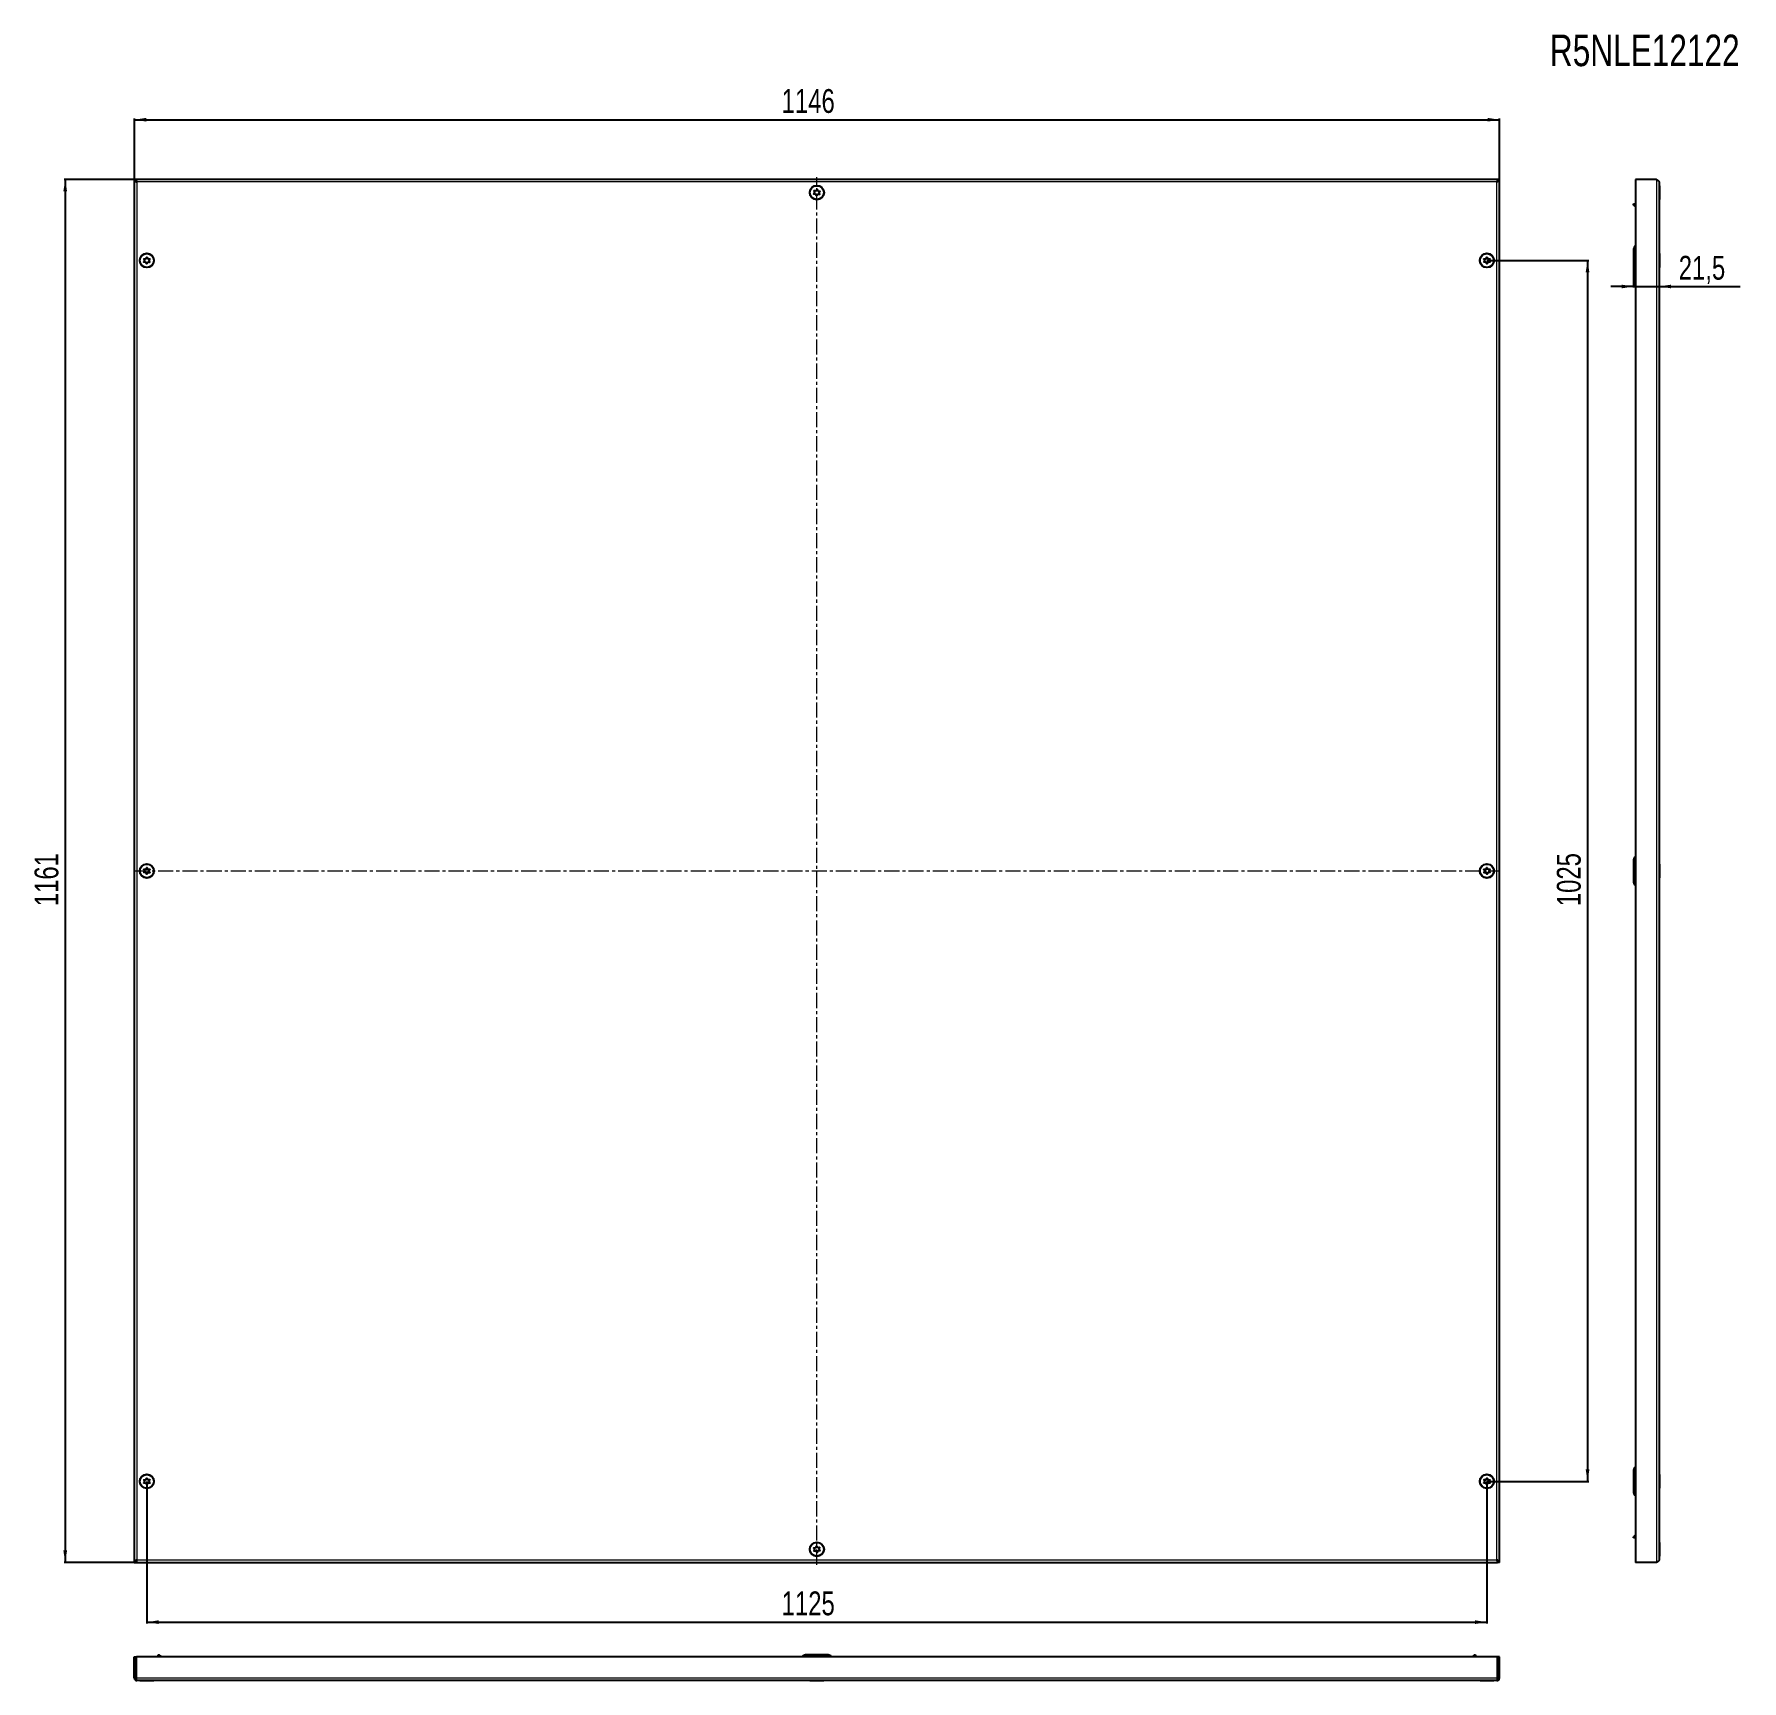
# Model space of a CAD drawing. Header units: millimetres. Extents: x -662 to 1937, y -390 to 993.
# Drawn here: x -662 to 771, y -390 to 993 of the extents above; entities that cross this region are included whole.
import ezdxf

# ---------------------------------------------------------------- set-up
doc = ezdxf.new("R2010")
doc.units = ezdxf.units.MM
doc.linetypes.add('CENTERX2', pattern=[20.32, 12.7, -2.54, 2.54, -2.54])
doc.layers.add('FORMAT', color=7, linetype='Continuous')
doc.styles.add('SLDTEXTSTYLE0', font='TXT', dxfattribs={"width": 0.75})
doc.dimstyles.new('SLDDIMSTYLE0', dxfattribs={"dimtxt": 20, "dimasz": 10, "dimexe": 0, "dimexo": 0.0625, "dimgap": 5, "dimtad": 2, "dimdec": 1, "dimrnd": 1e-09, "dimzin": 12, "dimdsep": 46, "dimtxsty": 'SLDTEXTSTYLE0', "dimsah": 1, "dimcen": 0.09, "dimadec": 0, "dimazin": 3, "dimtfac": 1, "dimtofl": 0, "dimtmove": 0, "dimatfit": 3, "dimfxl": 0, "dimfrac": 2, "dimtolj": 1, "dimtzin": 12, "dimarcsym": 0})
doc.dimstyles.new('SLDDIMSTYLE1', dxfattribs={"dimtxt": 20, "dimasz": 10, "dimexe": 0, "dimexo": 0.0625, "dimgap": 5, "dimtad": 2, "dimdec": 1, "dimrnd": 1e-09, "dimzin": 12, "dimdsep": 46, "dimtxsty": 'SLDTEXTSTYLE0', "dimsah": 1, "dimcen": 0.09, "dimadec": 0, "dimazin": 3, "dimtfac": 1, "dimtmove": 0, "dimatfit": 0, "dimfxl": 0, "dimfrac": 2, "dimtolj": 1, "dimtzin": 12, "dimarcsym": 0})

# ---------------------------------------------------------------- blocks, each defined once
blk = doc.blocks.new('_D')
at = {"layer": 'FORMAT'}
for p, q in [((-578, 870.6), (-578, 921.8)), ((-578, 920.8), (568, 920.8)), ((568, 870.6), (568, 921.8))]:
    blk.add_line(p, q, dxfattribs=at)
for points in [[(-578, 920.8), (-568, 919.2), (-568, 922.3)], [(568, 920.8), (558, 922.3), (558, 919.2)]]:
    blk.add_solid(points, dxfattribs=at)
at = {"layer": 'FORMAT', "insert": (-34.6, 946.5), "char_height": 20, "attachment_point": 1, "style": 'SLDTEXTSTYLE0'}
blk.add_mtext('1146', dxfattribs=at)
blk = doc.blocks.new('_D_1')
at = {"layer": 'FORMAT'}
for p, q in [((-576.3, 870.6), (-637, 870.6)), ((-636, 870.6), (-636, -290.4)), ((-576.3, -290.4), (-637, -290.4))]:
    blk.add_line(p, q, dxfattribs=at)
for points in [[(-636, 870.6), (-637.6, 860.6), (-634.5, 860.6)], [(-636, -290.4), (-634.5, -280.4), (-637.6, -280.4)]]:
    blk.add_solid(points, dxfattribs=at)
at = {"layer": 'FORMAT', "insert": (-661.8, 260.5), "char_height": 20, "attachment_point": 1, "rotation": 90, "style": 'SLDTEXTSTYLE0'}
blk.add_mtext('1161', dxfattribs=at)
blk = doc.blocks.new('_D_2')
at = {"layer": 'FORMAT'}
for p, q in [((557.5, 802.6), (643, 802.6)), ((642, 802.6), (642, -222.4)), ((557.5, -222.4), (643, -222.4))]:
    blk.add_line(p, q, dxfattribs=at)
for points in [[(642, 802.6), (640.4, 792.6), (643.5, 792.6)], [(642, -222.4), (643.5, -212.4), (640.4, -212.4)]]:
    blk.add_solid(points, dxfattribs=at)
at = {"layer": 'FORMAT', "insert": (616.2, 260.5), "char_height": 20, "attachment_point": 1, "rotation": 90, "style": 'SLDTEXTSTYLE0'}
blk.add_mtext('1025', dxfattribs=at)
blk = doc.blocks.new('_D_3')
at = {"layer": 'FORMAT'}
for p, q in [((-567.5, -222.4), (-567.5, -341.6)), ((557.5, -222.4), (557.5, -341.6)), ((-567.5, -340.6), (557.5, -340.6))]:
    blk.add_line(p, q, dxfattribs=at)
for points in [[(-567.5, -340.6), (-557.5, -342.1), (-557.5, -339)], [(557.5, -340.6), (547.5, -339), (547.5, -342.1)]]:
    blk.add_solid(points, dxfattribs=at)
at = {"layer": 'FORMAT', "insert": (-34.6, -314.8), "char_height": 20, "attachment_point": 1, "style": 'SLDTEXTSTYLE0'}
blk.add_mtext('1125', dxfattribs=at)
blk = doc.blocks.new('_D_4')
at = {"layer": 'FORMAT'}
for p, q in [((680.6, 793.1), (680.6, 779.8)), ((680.6, 780.8), (661.4, 780.8)), ((680.6, 780.8), (702.1, 780.8)), ((702.1, 780.8), (770.2, 780.8))]:
    blk.add_line(p, q, dxfattribs=at)
for points in [[(680.6, 780.8), (670.6, 782.3), (670.6, 779.2)], [(702.1, 780.8), (712.1, 779.2), (712.1, 782.3)]]:
    blk.add_solid(points, dxfattribs=at)
at = {"layer": 'FORMAT', "insert": (718.5, 806.5), "char_height": 20, "attachment_point": 1, "style": 'SLDTEXTSTYLE0'}
blk.add_mtext('21,5', dxfattribs=at)

msp = doc.modelspace()

# ---------------------------------------------------------------- linework, layer by layer
at = {"color": 7, "linetype": 'Continuous', "lineweight": 25}
for p, q in [((-578.02, 870.6), (-578.02, -290.4)), ((-578.02, 870.6), (-576.52, 870.6)), ((566.28, 870.6), (-576.32, 870.6)), ((-576.32, 869.48), (-576.32, 870.6)), ((566.28, 870.6), (566.28, 869.49)), ((567.98, 870.6), (566.48, 870.6)), ((567.98, -290.4), (567.98, 870.6)), ((682.08, 870.6), (682.08, -290.4)), ((699.98, 870.6), (682.08, 870.6)), ((702.08, 868.5), (702.08, -288.3)), ((702.33, 865.39), (702.08, 865.39)), ((702.33, 865.39), (702.33, 853.82)), ((680.58, 850.1), (682.08, 850.1)), ((680.58, 849.1), (680.58, 850.1)), ((680.58, 849.1), (681.58, 848.1)), ((682.08, 848.1), (681.58, 848.1)), ((702.08, 853.82), (702.33, 853.82)), ((680.58, 812.1), (680.58, 793.1)), ((702.34, 808.39), (702.08, 808.39)), ((702.34, 808.39), (702.34, 807.67)), ((702.34, 807.67), (702.34, 796.82)), ((702.08, 796.82), (702.34, 796.82)), ((680.58, 299.6), (680.58, 280.6)), ((702.34, 295.89), (702.08, 295.89)), ((702.34, 295.89), (702.34, 295.17)), ((702.34, 295.17), (702.34, 284.32)), ((702.08, 284.32), (702.34, 284.32)), ((680.58, -212.9), (680.58, -231.9)), ((702.34, -216.61), (702.08, -216.61)), ((702.08, -228.18), (702.34, -228.18)), ((702.34, -216.61), (702.34, -228.18)), ((681.58, -267.9), (680.58, -268.9)), ((680.58, -269.9), (680.58, -268.9)), ((682.08, -269.9), (680.58, -269.9)), ((681.58, -267.9), (682.08, -267.9)), ((702.33, -273.61), (702.08, -273.61)), ((702.08, -285.18), (702.33, -285.18)), ((702.33, -273.61), (702.33, -274.66)), ((702.33, -274.66), (702.33, -285.18)), ((-578.02, -290.4), (-576.52, -290.4)), ((-576.32, -289.29), (-576.32, -290.4)), ((-576.32, -290.4), (566.28, -290.4)), ((566.28, -290.4), (566.28, -289.28)), ((567.98, -290.4), (566.48, -290.4)), ((699.98, -290.4), (682.08, -290.4)), ((-578.02, -369.59), (-576.52, -369.59)), ((-578.02, -387.49), (-578.02, -369.59)), ((-576.52, -387.49), (-576.52, -369.59)), ((566.28, -369.59), (-576.32, -369.59)), ((-576.32, -387.49), (-576.32, -369.59)), ((-558.02, -368.09), (-557.02, -368.09)), ((-558.02, -369.59), (-558.02, -368.09)), ((-556.02, -369.09), (-557.02, -368.09)), ((-555.52, -369.09), (-556.02, -369.09)), ((-556.02, -369.09), (-556.02, -369.59)), ((4.48, -368.09), (-14.52, -368.09)), ((545.48, -369.09), (545.98, -369.09)), ((546.98, -368.09), (545.98, -369.09)), ((545.98, -369.59), (545.98, -369.09)), ((546.98, -368.09), (547.98, -368.09)), ((547.98, -368.09), (547.98, -369.59)), ((566.28, -387.49), (566.28, -369.59)), ((567.98, -369.59), (566.48, -369.59)), ((566.48, -387.49), (566.48, -369.59)), ((567.98, -387.49), (567.98, -369.59)), ((-578.02, -387.49), (-576.52, -387.49)), ((565.88, -389.59), (-575.92, -389.59)), ((-573.31, -389.59), (-573.31, -389.84)), ((-570.31, -389.84), (-573.31, -389.84)), ((-561.74, -389.84), (-570.31, -389.84)), ((-561.74, -389.84), (-561.74, -389.59)), ((-10.81, -389.59), (-10.81, -389.83)), ((-1.7, -389.83), (-10.81, -389.83)), ((0.76, -389.83), (-1.7, -389.83)), ((0.76, -389.83), (0.76, -389.59)), ((551.69, -389.59), (551.69, -389.84)), ((563.26, -389.84), (551.69, -389.84)), ((563.26, -389.84), (563.26, -389.59)), ((567.98, -387.49), (566.48, -387.49))]:
    msp.add_line(p, q, dxfattribs=at)
at = {"color": 8, "linetype": 'Continuous', "lineweight": 18}
for p, q in [((565.88, 868.5), (-575.92, 868.5)), ((-575.92, 868.5), (-575.92, -288.3)), ((565.88, -288.3), (565.88, 868.5)), ((699.98, 870.6), (699.98, -290.4)), ((-575.92, -288.3), (565.88, -288.3)), ((566.28, -387.49), (-576.32, -387.49))]:
    msp.add_line(p, q, dxfattribs=at)
at = {"color": 7, "linetype": 'Continuous', "lineweight": 25}
for centre, radius in [((-5.02, 859.6), 6), ((-5.02, 859.6), 5.79), ((-5.02, 859.6), 1.85), ((-567.52, 802.6), 6), ((-567.52, 802.6), 5.79), ((-567.52, 802.6), 1.85), ((557.48, 802.6), 6), ((557.48, 802.6), 5.78), ((557.48, 802.6), 1.85), ((-567.52, 290.1), 6), ((-567.52, 290.1), 5.78), ((-567.52, 290.1), 1.85), ((557.48, 290.1), 6), ((557.48, 290.1), 5.79), ((557.48, 290.1), 1.85), ((-567.52, -222.4), 6), ((-567.52, -222.4), 5.79), ((-567.52, -222.4), 1.85), ((557.48, -222.4), 6), ((557.48, -222.4), 5.79), ((557.48, -222.4), 1.85), ((-5.02, -279.4), 6), ((-5.02, -279.4), 5.79), ((-5.02, -279.4), 1.85)]:
    msp.add_circle(centre, radius, dxfattribs=at)
for centre, start, end in [((683.58, 812.1), 120, 180), ((683.58, 793.1), 180, 240), ((683.58, 299.6), 120, 180), ((683.58, 280.6), 180, 240), ((683.58, -212.9), 120, 180), ((683.58, -231.9), 180, 240), ((-14.52, -371.09), 90, 150), ((4.48, -371.09), 30, 90)]:
    msp.add_arc(centre, 3, start, end, dxfattribs=at)
for points, knots in [([(-578.02, 870.6), (-577.99, 870.42), (-577.92, 870.07), (-577.42, 869.53), (-576.72, 869.01), (-576.18, 868.67), (-575.92, 868.5)], [0, 0, 0, 0, 0.2547568, 0.5096489, 0.7645419, 1, 1, 1, 1]), ([(-576.52, 870.6), (-576.51, 870.42), (-576.49, 870.06), (-576.3, 869.36), (-576.07, 868.84), (-575.92, 868.5)], [0, 0, 0, 0, 0.2598775, 0.5197391, 1, 1, 1, 1]), ([(-2.73, 857.99), (-2.72, 858.01), (-2.71, 858.03), (-2.72, 858.09), (-2.76, 858.23), (-2.94, 858.57), (-3.18, 859.05), (-3.16, 859.68), (-2.89, 860.12), (-2.65, 860.43), (-2.51, 860.63), (-2.48, 860.72), (-2.48, 860.76), (-2.49, 860.79), (-2.51, 860.82), (-2.57, 860.85), (-2.84, 860.89), (-3.31, 860.89), (-4, 861.05), (-4.4, 861.65), (-4.56, 862.1), (-4.69, 862.33), (-4.74, 862.38), (-4.77, 862.39), (-4.8, 862.39), (-4.83, 862.38), (-4.87, 862.35), (-4.93, 862.29), (-5.06, 862.11), (-5.26, 861.79), (-5.58, 861.38), (-6.17, 861.14), (-6.7, 861.21), (-7.09, 861.26), (-7.24, 861.25), (-7.29, 861.23), (-7.32, 861.21), (-7.33, 861.17), (-7.33, 861.11), (-7.29, 860.97), (-7.11, 860.63), (-6.86, 860.15), (-6.89, 859.52), (-7.16, 859.08), (-7.4, 858.77), (-7.53, 858.57), (-7.57, 858.48), (-7.57, 858.44), (-7.56, 858.41), (-7.53, 858.38), (-7.47, 858.35), (-7.21, 858.31), (-6.73, 858.31), (-6.04, 858.15), (-5.65, 857.55), (-5.49, 857.11), (-5.36, 856.87), (-5.31, 856.82), (-5.28, 856.81), (-5.24, 856.81), (-5.21, 856.82), (-5.18, 856.85), (-5.12, 856.91), (-4.99, 857.09), (-4.78, 857.42), (-4.46, 857.82), (-3.88, 858.06), (-3.34, 857.99), (-2.95, 857.94), (-2.8, 857.95), (-2.75, 857.97), (-2.74, 857.99), (-2.73, 857.99)], [0, 0, 0, 0, 0.0020087, 0.00442, 0.0093647, 0.0255282, 0.0677053, 0.0957862, 0.1246456, 0.1503415, 0.1605194, 0.1633943, 0.1656965, 0.1672448, 0.1688741, 0.1707699, 0.1786058, 0.2119941, 0.2499945, 0.2879948, 0.3213831, 0.329219, 0.3311148, 0.3327441, 0.3342924, 0.3362166, 0.3385353, 0.3413178, 0.349662, 0.3753578, 0.4042173, 0.4322982, 0.4744753, 0.4906388, 0.4966691, 0.49844, 0.5, 0.5020087, 0.50442, 0.5093647, 0.5255282, 0.5677053, 0.5957862, 0.6246456, 0.6503415, 0.6605194, 0.6633943, 0.6656965, 0.6672448, 0.6688741, 0.6707699, 0.6786058, 0.7119941, 0.7499945, 0.7879948, 0.8213831, 0.829219, 0.8311148, 0.8327441, 0.8342924, 0.8362166, 0.8385353, 0.8413178, 0.849662, 0.8753578, 0.9042173, 0.9322982, 0.9744753, 0.9906388, 0.9966691, 0.99844, 1, 1, 1, 1]), ([(565.88, 868.5), (566.16, 868.68), (566.72, 869.04), (567.42, 869.57), (567.89, 870.09), (567.95, 870.44), (567.98, 870.6)], [0, 0, 0, 0, 0.2547527, 0.5096447, 0.7645377, 1, 1, 1, 1]), ([(565.88, 868.5), (565.96, 868.68), (566.12, 869.05), (566.39, 869.74), (566.44, 870.26), (566.48, 870.6)], [0, 0, 0, 0, 0.2598775, 0.5197391, 1, 1, 1, 1]), ([(699.98, 870.6), (700.26, 870.42), (700.83, 870.07), (701.53, 869.53), (702, 869.01), (702.06, 868.67), (702.08, 868.5)], [0, 0, 0, 0, 0.2547568, 0.5096489, 0.7645419, 1, 1, 1, 1]), ([(-565.07, 803.95), (-565.08, 803.96), (-565.09, 803.98), (-565.15, 804), (-565.29, 804.03), (-565.68, 804.02), (-566.22, 804.01), (-566.77, 804.31), (-567.05, 804.75), (-567.22, 805.1), (-567.34, 805.31), (-567.4, 805.38), (-567.44, 805.4), (-567.48, 805.4), (-567.51, 805.39), (-567.56, 805.35), (-567.72, 805.13), (-567.92, 804.7), (-568.38, 804.16), (-569.08, 804.07), (-569.56, 804.12), (-569.82, 804.11), (-569.89, 804.08), (-569.91, 804.06), (-569.93, 804.03), (-569.93, 803.99), (-569.92, 803.95), (-569.9, 803.87), (-569.79, 803.67), (-569.59, 803.35), (-569.37, 802.88), (-569.41, 802.25), (-569.71, 801.8), (-569.92, 801.47), (-569.98, 801.34), (-569.99, 801.28), (-569.98, 801.25), (-569.95, 801.22), (-569.9, 801.2), (-569.75, 801.17), (-569.37, 801.18), (-568.83, 801.19), (-568.27, 800.89), (-567.99, 800.45), (-567.82, 800.1), (-567.7, 799.89), (-567.64, 799.82), (-567.6, 799.8), (-567.57, 799.8), (-567.54, 799.81), (-567.48, 799.85), (-567.33, 800.07), (-567.12, 800.5), (-566.67, 801.04), (-565.96, 801.13), (-565.49, 801.08), (-565.22, 801.09), (-565.15, 801.12), (-565.13, 801.14), (-565.12, 801.17), (-565.11, 801.21), (-565.12, 801.25), (-565.15, 801.33), (-565.25, 801.53), (-565.46, 801.85), (-565.67, 802.32), (-565.64, 802.95), (-565.34, 803.4), (-565.12, 803.73), (-565.06, 803.86), (-565.06, 803.92), (-565.07, 803.94), (-565.07, 803.95)], [0, 0, 0, 0, 0.0020087, 0.00442, 0.0093647, 0.0255282, 0.0677053, 0.0957862, 0.1246456, 0.1503415, 0.1605194, 0.1633943, 0.1656965, 0.1672448, 0.1688741, 0.1707699, 0.1786058, 0.2119941, 0.2499945, 0.2879948, 0.3213831, 0.329219, 0.3311148, 0.3327441, 0.3342924, 0.3362166, 0.3385353, 0.3413178, 0.349662, 0.3753578, 0.4042173, 0.4322982, 0.4744753, 0.4906388, 0.4966691, 0.49844, 0.5, 0.5020087, 0.50442, 0.5093647, 0.5255282, 0.5677053, 0.5957862, 0.6246456, 0.6503415, 0.6605194, 0.6633943, 0.6656965, 0.6672448, 0.6688741, 0.6707699, 0.6786058, 0.7119941, 0.7499945, 0.7879948, 0.8213831, 0.829219, 0.8311148, 0.8327441, 0.8342924, 0.8362166, 0.8385353, 0.8413178, 0.849662, 0.8753578, 0.9042173, 0.9322982, 0.9744753, 0.9906388, 0.9966691, 0.99844, 1, 1, 1, 1]), ([(555.03, 803.95), (555.02, 803.94), (555.01, 803.91), (555.02, 803.85), (555.08, 803.72), (555.29, 803.4), (555.59, 802.95), (555.63, 802.32), (555.41, 801.85), (555.21, 801.52), (555.09, 801.31), (555.07, 801.21), (555.07, 801.17), (555.09, 801.14), (555.11, 801.12), (555.18, 801.09), (555.44, 801.08), (555.92, 801.13), (556.62, 801.04), (557.08, 800.5), (557.28, 800.07), (557.44, 799.85), (557.49, 799.81), (557.52, 799.8), (557.56, 799.8), (557.59, 799.82), (557.62, 799.85), (557.67, 799.91), (557.78, 800.11), (557.95, 800.45), (558.23, 800.89), (558.78, 801.19), (559.32, 801.18), (559.71, 801.17), (559.86, 801.2), (559.91, 801.23), (559.93, 801.25), (559.94, 801.29), (559.93, 801.35), (559.88, 801.48), (559.66, 801.8), (559.36, 802.25), (559.33, 802.88), (559.54, 803.35), (559.75, 803.68), (559.86, 803.89), (559.89, 803.99), (559.89, 804.03), (559.87, 804.06), (559.85, 804.08), (559.78, 804.11), (559.51, 804.12), (559.04, 804.07), (558.33, 804.16), (557.88, 804.7), (557.67, 805.13), (557.52, 805.35), (557.46, 805.39), (557.43, 805.4), (557.4, 805.4), (557.37, 805.38), (557.34, 805.35), (557.28, 805.29), (557.17, 805.09), (557.01, 804.75), (556.73, 804.31), (556.17, 804.01), (555.63, 804.02), (555.24, 804.03), (555.09, 804), (555.04, 803.97), (555.03, 803.96), (555.03, 803.95)], [0, 0, 0, 0, 0.0020087, 0.00442, 0.0093647, 0.0255282, 0.0677053, 0.0957862, 0.1246456, 0.1503415, 0.1605194, 0.1633943, 0.1656965, 0.1672448, 0.1688741, 0.1707699, 0.1786058, 0.2119941, 0.2499945, 0.2879948, 0.3213831, 0.329219, 0.3311148, 0.3327441, 0.3342924, 0.3362166, 0.3385353, 0.3413178, 0.349662, 0.3753578, 0.4042173, 0.4322982, 0.4744753, 0.4906388, 0.4966691, 0.49844, 0.5, 0.5020087, 0.50442, 0.5093647, 0.5255282, 0.5677053, 0.5957862, 0.6246456, 0.6503415, 0.6605194, 0.6633943, 0.6656965, 0.6672448, 0.6688741, 0.6707699, 0.6786058, 0.7119941, 0.7499945, 0.7879948, 0.8213831, 0.829219, 0.8311148, 0.8327441, 0.8342924, 0.8362166, 0.8385353, 0.8413178, 0.849662, 0.8753578, 0.9042173, 0.9322982, 0.9744753, 0.9906388, 0.9966691, 0.99844, 1, 1, 1, 1]), ([(-565.07, 291.45), (-565.08, 291.46), (-565.09, 291.48), (-565.15, 291.5), (-565.29, 291.53), (-565.68, 291.52), (-566.22, 291.51), (-566.77, 291.81), (-567.05, 292.25), (-567.22, 292.6), (-567.34, 292.81), (-567.4, 292.88), (-567.44, 292.9), (-567.48, 292.9), (-567.51, 292.89), (-567.56, 292.85), (-567.72, 292.63), (-567.92, 292.2), (-568.38, 291.66), (-569.08, 291.57), (-569.56, 291.62), (-569.82, 291.61), (-569.89, 291.58), (-569.91, 291.56), (-569.93, 291.53), (-569.93, 291.49), (-569.92, 291.45), (-569.9, 291.37), (-569.79, 291.17), (-569.59, 290.85), (-569.37, 290.38), (-569.41, 289.75), (-569.71, 289.3), (-569.92, 288.97), (-569.98, 288.84), (-569.99, 288.78), (-569.98, 288.75), (-569.95, 288.72), (-569.9, 288.7), (-569.75, 288.67), (-569.37, 288.68), (-568.83, 288.69), (-568.27, 288.39), (-567.99, 287.95), (-567.82, 287.6), (-567.7, 287.39), (-567.64, 287.32), (-567.6, 287.3), (-567.57, 287.3), (-567.54, 287.31), (-567.48, 287.35), (-567.33, 287.57), (-567.12, 288), (-566.67, 288.54), (-565.96, 288.63), (-565.49, 288.58), (-565.22, 288.59), (-565.15, 288.62), (-565.13, 288.64), (-565.12, 288.67), (-565.11, 288.71), (-565.12, 288.75), (-565.15, 288.83), (-565.25, 289.03), (-565.46, 289.35), (-565.67, 289.82), (-565.64, 290.45), (-565.34, 290.9), (-565.12, 291.23), (-565.06, 291.36), (-565.06, 291.42), (-565.07, 291.44), (-565.07, 291.45)], [0, 0, 0, 0, 0.0020087, 0.00442, 0.0093647, 0.0255282, 0.0677053, 0.0957862, 0.1246456, 0.1503415, 0.1605194, 0.1633943, 0.1656965, 0.1672448, 0.1688741, 0.1707699, 0.1786058, 0.2119941, 0.2499945, 0.2879948, 0.3213831, 0.329219, 0.3311148, 0.3327441, 0.3342924, 0.3362166, 0.3385353, 0.3413178, 0.349662, 0.3753578, 0.4042173, 0.4322982, 0.4744753, 0.4906388, 0.4966691, 0.49844, 0.5, 0.5020087, 0.50442, 0.5093647, 0.5255282, 0.5677053, 0.5957862, 0.6246456, 0.6503415, 0.6605194, 0.6633943, 0.6656965, 0.6672448, 0.6688741, 0.6707699, 0.6786058, 0.7119941, 0.7499945, 0.7879948, 0.8213831, 0.829219, 0.8311148, 0.8327441, 0.8342924, 0.8362166, 0.8385353, 0.8413178, 0.849662, 0.8753578, 0.9042173, 0.9322982, 0.9744753, 0.9906388, 0.9966691, 0.99844, 1, 1, 1, 1]), ([(555.03, 291.45), (555.02, 291.44), (555.01, 291.41), (555.02, 291.35), (555.08, 291.22), (555.29, 290.9), (555.59, 290.45), (555.63, 289.82), (555.41, 289.35), (555.21, 289.02), (555.09, 288.81), (555.07, 288.71), (555.07, 288.67), (555.09, 288.64), (555.11, 288.62), (555.18, 288.59), (555.44, 288.58), (555.92, 288.63), (556.62, 288.54), (557.08, 288), (557.28, 287.57), (557.44, 287.35), (557.49, 287.31), (557.52, 287.3), (557.56, 287.3), (557.59, 287.32), (557.62, 287.35), (557.67, 287.41), (557.78, 287.61), (557.95, 287.95), (558.23, 288.39), (558.78, 288.69), (559.32, 288.68), (559.71, 288.67), (559.86, 288.7), (559.91, 288.73), (559.93, 288.75), (559.94, 288.79), (559.93, 288.85), (559.88, 288.98), (559.66, 289.3), (559.36, 289.75), (559.33, 290.38), (559.54, 290.85), (559.75, 291.18), (559.86, 291.39), (559.89, 291.49), (559.89, 291.53), (559.87, 291.56), (559.85, 291.58), (559.78, 291.61), (559.51, 291.62), (559.04, 291.57), (558.33, 291.66), (557.88, 292.2), (557.67, 292.63), (557.52, 292.85), (557.46, 292.89), (557.43, 292.9), (557.4, 292.9), (557.37, 292.88), (557.34, 292.85), (557.28, 292.79), (557.17, 292.59), (557.01, 292.25), (556.73, 291.81), (556.17, 291.51), (555.63, 291.52), (555.24, 291.53), (555.09, 291.5), (555.04, 291.47), (555.03, 291.46), (555.03, 291.45)], [0, 0, 0, 0, 0.0020087, 0.00442, 0.0093647, 0.0255282, 0.0677053, 0.0957862, 0.1246456, 0.1503415, 0.1605194, 0.1633943, 0.1656965, 0.1672448, 0.1688741, 0.1707699, 0.1786058, 0.2119941, 0.2499945, 0.2879948, 0.3213831, 0.329219, 0.3311148, 0.3327441, 0.3342924, 0.3362166, 0.3385353, 0.3413178, 0.349662, 0.3753578, 0.4042173, 0.4322982, 0.4744753, 0.4906388, 0.4966691, 0.49844, 0.5, 0.5020087, 0.50442, 0.5093647, 0.5255282, 0.5677053, 0.5957862, 0.6246456, 0.6503415, 0.6605194, 0.6633943, 0.6656965, 0.6672448, 0.6688741, 0.6707699, 0.6786058, 0.7119941, 0.7499945, 0.7879948, 0.8213831, 0.829219, 0.8311148, 0.8327441, 0.8342924, 0.8362166, 0.8385353, 0.8413178, 0.849662, 0.8753578, 0.9042173, 0.9322982, 0.9744753, 0.9906388, 0.9966691, 0.99844, 1, 1, 1, 1]), ([(-565.07, -223.75), (-565.06, -223.74), (-565.06, -223.71), (-565.07, -223.65), (-565.12, -223.52), (-565.34, -223.2), (-565.64, -222.75), (-565.67, -222.12), (-565.46, -221.65), (-565.25, -221.32), (-565.14, -221.11), (-565.11, -221.01), (-565.11, -220.97), (-565.13, -220.94), (-565.15, -220.92), (-565.22, -220.89), (-565.49, -220.88), (-565.96, -220.93), (-566.67, -220.84), (-567.12, -220.3), (-567.33, -219.87), (-567.48, -219.65), (-567.54, -219.61), (-567.57, -219.6), (-567.6, -219.6), (-567.63, -219.62), (-567.66, -219.65), (-567.72, -219.71), (-567.83, -219.91), (-567.99, -220.25), (-568.27, -220.69), (-568.83, -220.99), (-569.37, -220.98), (-569.76, -220.97), (-569.91, -221), (-569.96, -221.03), (-569.98, -221.05), (-569.99, -221.09), (-569.98, -221.14), (-569.92, -221.28), (-569.71, -221.6), (-569.41, -222.05), (-569.37, -222.68), (-569.59, -223.15), (-569.79, -223.48), (-569.91, -223.69), (-569.93, -223.79), (-569.93, -223.83), (-569.91, -223.86), (-569.89, -223.88), (-569.82, -223.91), (-569.56, -223.92), (-569.08, -223.87), (-568.38, -223.96), (-567.92, -224.5), (-567.72, -224.93), (-567.56, -225.15), (-567.51, -225.19), (-567.48, -225.2), (-567.44, -225.2), (-567.41, -225.18), (-567.38, -225.15), (-567.33, -225.09), (-567.22, -224.89), (-567.05, -224.55), (-566.77, -224.11), (-566.22, -223.81), (-565.68, -223.82), (-565.28, -223.83), (-565.14, -223.8), (-565.09, -223.77), (-565.07, -223.76), (-565.07, -223.75)], [0, 0, 0, 0, 0.0020087, 0.00442, 0.0093647, 0.0255282, 0.0677053, 0.0957862, 0.1246456, 0.1503415, 0.1605194, 0.1633943, 0.1656965, 0.1672448, 0.1688741, 0.1707699, 0.1786058, 0.2119941, 0.2499945, 0.2879948, 0.3213831, 0.329219, 0.3311148, 0.3327441, 0.3342924, 0.3362166, 0.3385353, 0.3413178, 0.349662, 0.3753578, 0.4042173, 0.4322982, 0.4744753, 0.4906388, 0.4966691, 0.49844, 0.5, 0.5020087, 0.50442, 0.5093647, 0.5255282, 0.5677053, 0.5957862, 0.6246456, 0.6503415, 0.6605194, 0.6633943, 0.6656965, 0.6672448, 0.6688741, 0.6707699, 0.6786058, 0.7119941, 0.7499945, 0.7879948, 0.8213831, 0.829219, 0.8311148, 0.8327441, 0.8342924, 0.8362166, 0.8385353, 0.8413178, 0.849662, 0.8753578, 0.9042173, 0.9322982, 0.9744753, 0.9906388, 0.9966691, 0.99844, 1, 1, 1, 1]), ([(555.03, -223.75), (555.03, -223.76), (555.05, -223.78), (555.1, -223.8), (555.25, -223.83), (555.63, -223.82), (556.17, -223.81), (556.73, -224.11), (557.01, -224.55), (557.18, -224.9), (557.3, -225.11), (557.36, -225.18), (557.4, -225.2), (557.43, -225.2), (557.46, -225.19), (557.52, -225.15), (557.67, -224.93), (557.88, -224.5), (558.33, -223.96), (559.04, -223.87), (559.51, -223.92), (559.78, -223.91), (559.85, -223.88), (559.87, -223.86), (559.88, -223.83), (559.89, -223.79), (559.88, -223.75), (559.85, -223.67), (559.75, -223.47), (559.54, -223.15), (559.33, -222.68), (559.36, -222.05), (559.66, -221.6), (559.88, -221.27), (559.94, -221.14), (559.94, -221.08), (559.93, -221.05), (559.91, -221.02), (559.85, -221), (559.71, -220.97), (559.32, -220.98), (558.78, -220.99), (558.23, -220.69), (557.95, -220.25), (557.78, -219.9), (557.66, -219.69), (557.6, -219.62), (557.56, -219.6), (557.52, -219.6), (557.49, -219.61), (557.44, -219.65), (557.28, -219.87), (557.08, -220.3), (556.62, -220.84), (555.92, -220.93), (555.44, -220.88), (555.18, -220.89), (555.11, -220.92), (555.09, -220.94), (555.07, -220.97), (555.07, -221.01), (555.08, -221.05), (555.1, -221.13), (555.21, -221.33), (555.41, -221.65), (555.63, -222.12), (555.59, -222.75), (555.29, -223.2), (555.08, -223.53), (555.02, -223.66), (555.01, -223.72), (555.02, -223.74), (555.03, -223.75)], [0, 0, 0, 0, 0.0020087, 0.00442, 0.0093647, 0.0255282, 0.0677053, 0.0957862, 0.1246456, 0.1503415, 0.1605194, 0.1633943, 0.1656965, 0.1672448, 0.1688741, 0.1707699, 0.1786058, 0.2119941, 0.2499945, 0.2879948, 0.3213831, 0.329219, 0.3311148, 0.3327441, 0.3342924, 0.3362166, 0.3385353, 0.3413178, 0.349662, 0.3753578, 0.4042173, 0.4322982, 0.4744753, 0.4906388, 0.4966691, 0.49844, 0.5, 0.5020087, 0.50442, 0.5093647, 0.5255282, 0.5677053, 0.5957862, 0.6246456, 0.6503415, 0.6605194, 0.6633943, 0.6656965, 0.6672448, 0.6688741, 0.6707699, 0.6786058, 0.7119941, 0.7499945, 0.7879948, 0.8213831, 0.829219, 0.8311148, 0.8327441, 0.8342924, 0.8362166, 0.8385353, 0.8413178, 0.849662, 0.8753578, 0.9042173, 0.9322982, 0.9744753, 0.9906388, 0.9966691, 0.99844, 1, 1, 1, 1]), ([(-2.73, -277.79), (-2.74, -277.78), (-2.76, -277.76), (-2.81, -277.75), (-2.96, -277.74), (-3.34, -277.79), (-3.88, -277.86), (-4.46, -277.62), (-4.78, -277.21), (-4.99, -276.88), (-5.13, -276.69), (-5.2, -276.63), (-5.24, -276.61), (-5.28, -276.61), (-5.31, -276.62), (-5.36, -276.67), (-5.49, -276.9), (-5.65, -277.35), (-6.04, -277.95), (-6.73, -278.11), (-7.21, -278.11), (-7.47, -278.15), (-7.53, -278.18), (-7.56, -278.21), (-7.57, -278.24), (-7.57, -278.27), (-7.55, -278.31), (-7.52, -278.39), (-7.39, -278.58), (-7.16, -278.88), (-6.89, -279.32), (-6.86, -279.95), (-7.11, -280.43), (-7.29, -280.78), (-7.33, -280.92), (-7.33, -280.98), (-7.32, -281.01), (-7.29, -281.03), (-7.23, -281.05), (-7.09, -281.06), (-6.7, -281.01), (-6.17, -280.94), (-5.58, -281.18), (-5.26, -281.58), (-5.05, -281.92), (-4.91, -282.11), (-4.84, -282.17), (-4.8, -282.19), (-4.77, -282.19), (-4.74, -282.18), (-4.69, -282.13), (-4.56, -281.89), (-4.4, -281.45), (-4, -280.85), (-3.31, -280.69), (-2.84, -280.69), (-2.57, -280.65), (-2.51, -280.62), (-2.49, -280.59), (-2.48, -280.56), (-2.48, -280.53), (-2.49, -280.49), (-2.53, -280.41), (-2.65, -280.22), (-2.89, -279.92), (-3.15, -279.48), (-3.18, -278.85), (-2.93, -278.37), (-2.76, -278.02), (-2.71, -277.88), (-2.71, -277.82), (-2.72, -277.8), (-2.73, -277.79)], [0, 0, 0, 0, 0.0020087, 0.00442, 0.0093647, 0.0255282, 0.0677053, 0.0957862, 0.1246456, 0.1503415, 0.1605194, 0.1633943, 0.1656965, 0.1672448, 0.1688741, 0.1707699, 0.1786058, 0.2119941, 0.2499945, 0.2879948, 0.3213831, 0.329219, 0.3311148, 0.3327441, 0.3342924, 0.3362166, 0.3385353, 0.3413178, 0.349662, 0.3753578, 0.4042173, 0.4322982, 0.4744753, 0.4906388, 0.4966691, 0.49844, 0.5, 0.5020087, 0.50442, 0.5093647, 0.5255282, 0.5677053, 0.5957862, 0.6246456, 0.6503415, 0.6605194, 0.6633943, 0.6656965, 0.6672448, 0.6688741, 0.6707699, 0.6786058, 0.7119941, 0.7499945, 0.7879948, 0.8213831, 0.829219, 0.8311148, 0.8327441, 0.8342924, 0.8362166, 0.8385353, 0.8413178, 0.849662, 0.8753578, 0.9042173, 0.9322982, 0.9744753, 0.9906388, 0.9966691, 0.99844, 1, 1, 1, 1]), ([(567.98, -290.4), (567.95, -290.22), (567.88, -289.86), (567.38, -289.33), (566.68, -288.81), (566.14, -288.46), (565.88, -288.3)], [0, 0, 0, 0, 0.2547568, 0.5096489, 0.7645419, 1, 1, 1, 1]), ([(566.48, -290.4), (566.47, -290.22), (566.45, -289.85), (566.26, -289.16), (566.03, -288.64), (565.88, -288.3)], [0, 0, 0, 0, 0.2598775, 0.5197391, 1, 1, 1, 1]), ([(-556.02, -369.09), (-556, -369.18), (-555.97, -369.35), (-555.72, -369.52), (-555.61, -369.59)], [0, 0, 0, 0, 0.57413014, 1, 1, 1, 1]), ([(-555.52, -369.09), (-555.5, -369.19), (-555.47, -369.34), (-555.32, -369.51), (-555.24, -369.57), (-555.23, -369.59)], [0, 0, 0, 0, 0.6029704, 0.9179315, 1, 1, 1, 1]), ([(545.17, -369.59), (545.24, -369.53), (545.37, -369.41), (545.46, -369.25), (545.47, -369.14), (545.48, -369.09)], [0, 0, 0, 0, 0.3603654, 0.6750686, 1, 1, 1, 1]), ([(545.57, -369.59), (545.65, -369.53), (545.89, -369.38), (545.97, -369.21), (545.98, -369.1), (545.98, -369.09)], [0, 0, 0, 0, 0.3313457, 0.9052264, 1, 1, 1, 1]), ([(-578.02, -387.49), (-577.99, -387.77), (-577.92, -388.33), (-577.42, -389.03), (-576.72, -389.5), (-576.18, -389.56), (-575.92, -389.59)], [0, 0, 0, 0, 0.2547568, 0.5096489, 0.7645419, 1, 1, 1, 1]), ([(-576.52, -387.49), (-576.51, -387.57), (-576.49, -387.72), (-576.39, -387.91), (-576.29, -387.94), (-576.26, -387.95)], [0, 0, 0, 0, 0.4327963, 0.8655659, 1, 1, 1, 1]), ([(565.88, -389.59), (566.16, -389.55), (566.72, -389.49), (567.42, -388.98), (567.89, -388.28), (567.95, -387.75), (567.98, -387.49)], [0, 0, 0, 0, 0.2547527, 0.5096447, 0.7645377, 1, 1, 1, 1]), ([(566.22, -387.97), (566.25, -387.94), (566.42, -387.84), (566.45, -387.64), (566.48, -387.49)], [0, 0, 0, 0, 0.2077128, 1, 1, 1, 1])]:
    msp.add_open_spline(points, degree=3, knots=knots, dxfattribs=at)
for points in [[(-575.92, 868.5), (-575.96, 868.78), (-576.02, 869.33), (-576.12, 870.02), (-576.22, 870.51), (-576.29, 870.57), (-576.32, 870.6)], [(566.28, 870.6), (566.24, 870.57), (566.18, 870.51), (566.08, 870.02), (565.98, 869.33), (565.91, 868.78), (565.88, 868.5)], [(-575.92, -288.3), (-576.2, -288.47), (-576.75, -288.82), (-577.44, -289.35), (-577.93, -289.87), (-577.99, -290.22), (-578.02, -290.4)], [(-575.92, -288.3), (-576.08, -288.65), (-576.41, -289.35), (-576.48, -290.05), (-576.52, -290.4)], [(-576.32, -290.4), (-576.29, -290.37), (-576.22, -290.3), (-576.12, -289.82), (-576.02, -289.13), (-575.96, -288.57), (-575.92, -288.3)], [(565.88, -288.3), (565.91, -288.57), (565.98, -289.13), (566.08, -289.82), (566.18, -290.3), (566.24, -290.37), (566.28, -290.4)], [(702.08, -288.3), (702.05, -288.47), (701.99, -288.82), (701.5, -289.35), (700.81, -289.87), (700.26, -290.22), (699.98, -290.4)], [(-575.92, -389.59), (-575.96, -389.55), (-576.02, -389.49), (-576.12, -389.01), (-576.22, -388.31), (-576.29, -387.76), (-576.32, -387.49)], [(566.28, -387.49), (566.24, -387.76), (566.18, -388.31), (566.08, -389.01), (565.98, -389.49), (565.91, -389.55), (565.88, -389.59)]]:
    msp.add_open_spline(points, degree=3, dxfattribs=at)
at = {"layer": 'FORMAT', "linetype": 'CENTERX2', "lineweight": 18}
for p, q in [((-5.02, -292.4), (-5.02, 872.6)), ((-578.32, 290.1), (568.28, 290.1))]:
    msp.add_line(p, q, dxfattribs=at)

# ---------------------------------------------------------------- texts
at = {"layer": 'FORMAT', "insert": (610.33, 992.21), "char_height": 26.458, "attachment_point": 1, "style": 'SLDTEXTSTYLE0'}
msp.add_mtext('R5NLE12122', dxfattribs=at)

# ---------------------------------------------------------------- dimensions: what is measured, and where the dimension line sits
at = {"layer": 'FORMAT'}
for base, p1, p2, dimstyle, picture, middle in [((567.98, 920.77), (-578.02, 870.6), (567.98, 870.6), 'SLDDIMSTYLE0', '_D', (-5.02, 920.77)), ((702.08, 780.77), (680.58, 793.1), (702.08, 868.5), 'SLDDIMSTYLE1', '_D_4', (744.34, 780.77)), ((557.48, -340.57), (-567.52, -222.4), (557.48, -222.4), 'SLDDIMSTYLE0', '_D_3', (-5.02, -340.57))]:
    dim = msp.add_linear_dim(base=base, p1=p1, p2=p2, dimstyle=dimstyle, dxfattribs=at)
    dim.commit()
    dim.dimension.update_dxf_attribs({"geometry": picture, "text_midpoint": middle, "dimtype": 160})
for base, p1, p2, picture, middle in [((-636.03, -290.4), (-576.32, 870.6), (-576.32, -290.4), '_D_1', (-636.03, 290.1)), ((641.98, -222.4), (557.48, 802.6), (557.48, -222.4), '_D_2', (641.98, 290.1))]:
    dim = msp.add_linear_dim(base=base, p1=p1, p2=p2, angle=90, dimstyle='SLDDIMSTYLE0', dxfattribs=at)
    dim.commit()
    dim.dimension.update_dxf_attribs({"geometry": picture, "text_midpoint": middle, "dimtype": 160})

doc.saveas('drawing.dxf')
